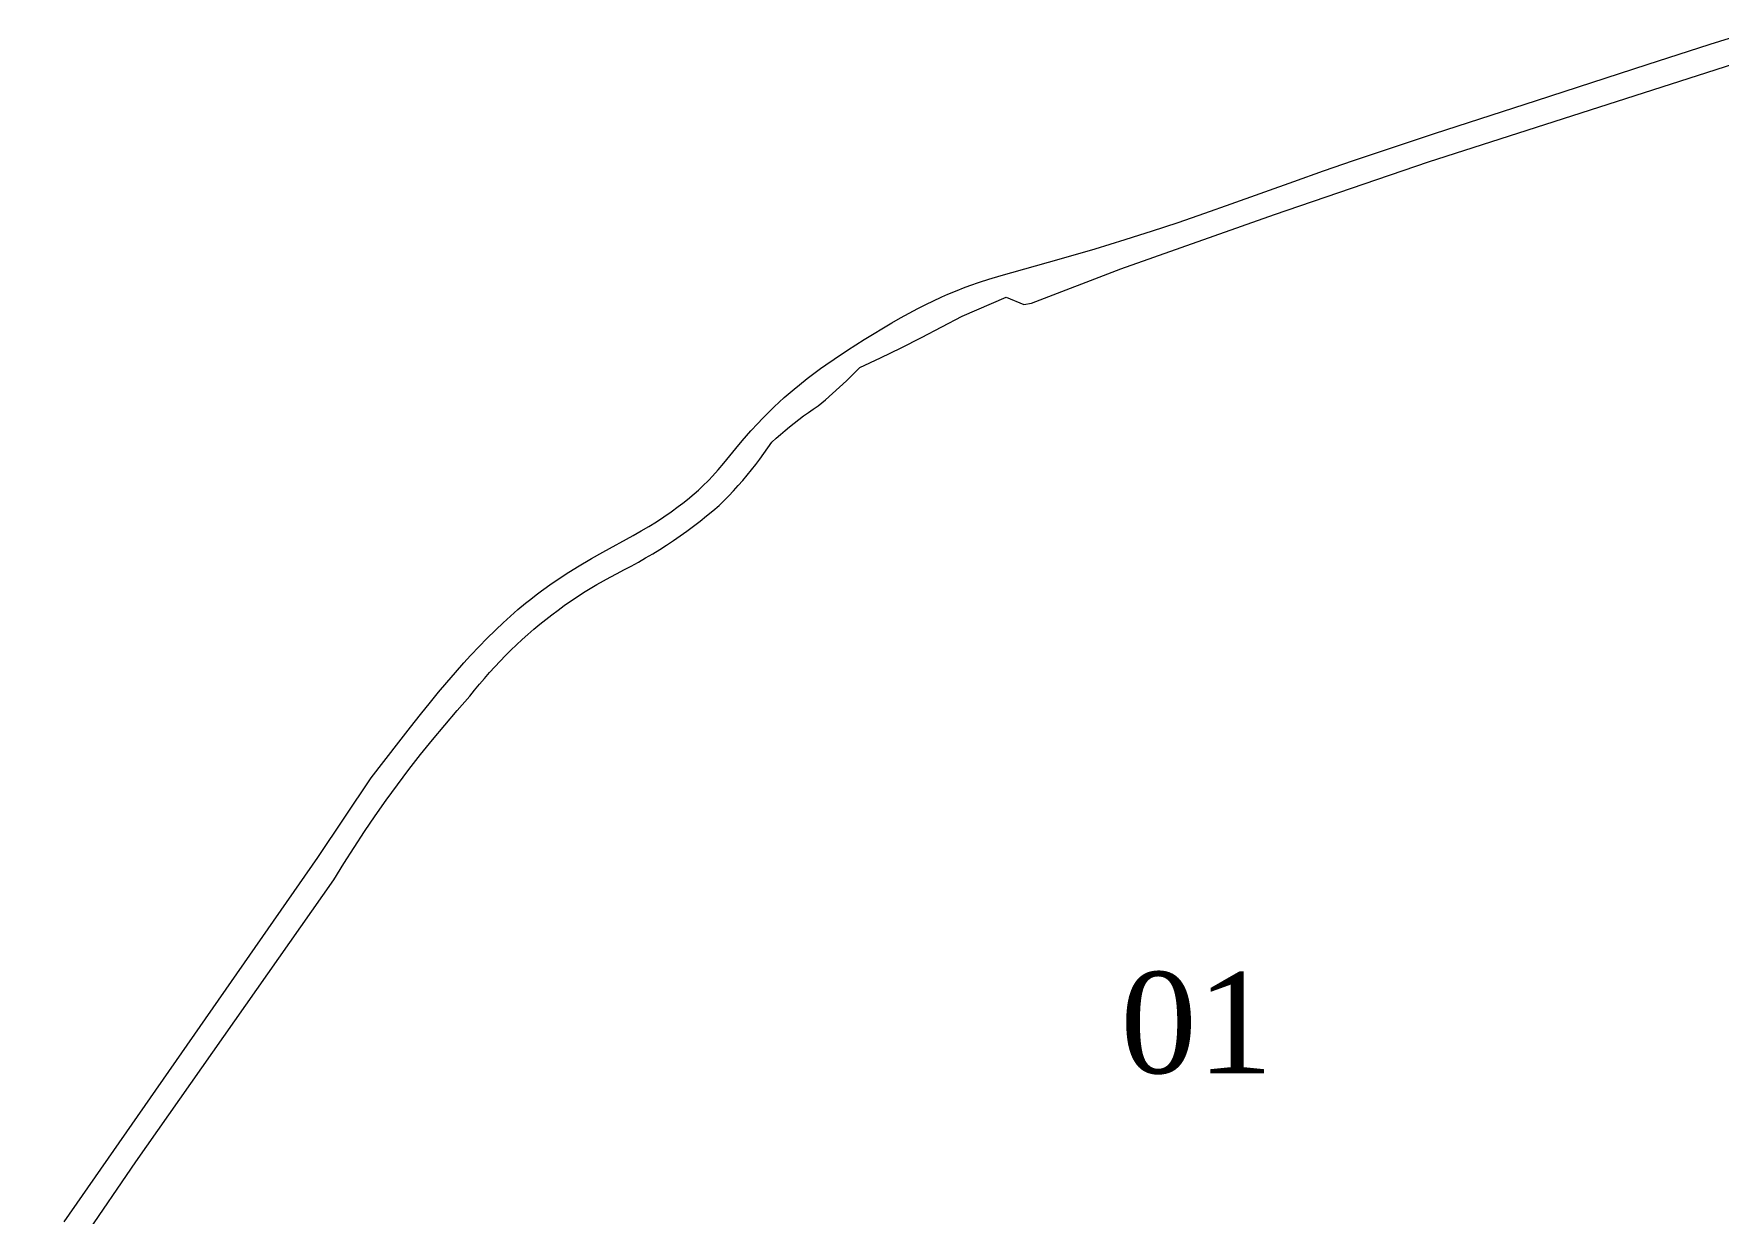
# Model space of a CAD drawing. Extents: x 715188 to 716056, y 7846022 to 7846725.
# Drawn here: x 715302.3 to 715635.2, y 7846407.1 to 7846640.2 of the extents above; entities that cross this region are included whole.
import ezdxf
from ezdxf.enums import TextEntityAlignment as Align

# ---------------------------------------------------------------- set-up
doc = ezdxf.new("R2010")
doc.units = 0
doc.layers.add('NUMERAÇÕES', color=7, linetype='Continuous')
doc.layers.add('ÁREAS', color=7, linetype='Continuous')
doc.layers.add('NUMERAÇÕES DOS TALHÕES', color=7, linetype='Continuous', true_color=0xffffff)
doc.layers.add('Perímetro', color=1, linetype='Continuous', lineweight=15)
doc.layers.add('TALHÕES', color=3, linetype='Continuous', lineweight=18)
doc.styles.add('AREAS', font='times.ttf')

# ---------------------------------------------------------------- blocks, each defined once
blk = doc.blocks.new('area_de_talhao')
at = {"layer": 'NUMERAÇÕES', "linetype": 'Continuous', "style": 'AREAS'}
blk.add_attdef('NRO', text='', height=20, dxfattribs=at).set_placement((0, 6.08), align=Align.CENTER)
at = {"layer": 'ÁREAS', "linetype": 'Continuous', "style": 'AREAS', "flags": 1}
for tag, height, p in [('AREAREAL', 0.001, (0, 0)), ('AREA', 20, (0, -23.92))]:
    blk.add_attdef(tag, text='', height=height, dxfattribs=at).set_placement(p, align=Align.CENTER)

msp = doc.modelspace()

# ---------------------------------------------------------------- linework, layer by layer
at = {"layer": 'Perímetro'}
msp.add_lwpolyline([(715308.29, 7846405.35), (715358.47, 7846477.39), (715369, 7846493.15), (715374.44, 7846500.2), (715376.76, 7846503.16), (715378.72, 7846505.63), (715380.69, 7846508.09), (715382.31, 7846510.05), (715383.94, 7846512), (715385.61, 7846513.94), (715387.31, 7846515.86), (715388.62, 7846517.3), (715390.38, 7846519.17), (715391.75, 7846520.58), (715393.6, 7846522.4), (715395.03, 7846523.76), (715396.49, 7846525.08), (715397.97, 7846526.38), (715399.49, 7846527.64), (715400.53, 7846528.48), (715401.58, 7846529.29), (715402.65, 7846530.1), (715404.77, 7846531.61), (715405.88, 7846532.37), (715407.52, 7846533.45), (715409.73, 7846534.84), (715412.51, 7846536.49), (715414.75, 7846537.75), (715420.74, 7846541.04), (715422.3, 7846541.93), (715423.83, 7846542.83), (715425.33, 7846543.76), (715426.8, 7846544.72), (715428.24, 7846545.71), (715429.66, 7846546.74), (715430.57, 7846547.43), (715431.46, 7846548.14), (715432.79, 7846549.26), (715433.63, 7846550), (715434.45, 7846550.76), (715435.68, 7846551.97), (715436.43, 7846552.75), (715437.57, 7846554.02), (715438.69, 7846555.36), (715441.03, 7846558.24), (715442.28, 7846559.75), (715444, 7846561.73), (715445.35, 7846563.19), (715446.27, 7846564.15), (715447.21, 7846565.11), (715448.62, 7846566.48), (715449.6, 7846567.39), (715450.6, 7846568.29), (715452.58, 7846569.98), (715453.61, 7846570.83), (715455.14, 7846572.05), (715456.2, 7846572.85), (715457.76, 7846574.01), (715458.83, 7846574.78), (715460.43, 7846575.9), (715463.1, 7846577.68), (715464.74, 7846578.74), (715466.38, 7846579.77), (715468.02, 7846580.78), (715470.21, 7846582.09), (715471.88, 7846583.07), (715473.56, 7846584.03), (715475.27, 7846584.97), (715477, 7846585.89), (715478.74, 7846586.78), (715479.94, 7846587.36), (715481.71, 7846588.19), (715482.94, 7846588.73), (715484.77, 7846589.49), (715486.02, 7846589.98), (715487.28, 7846590.45), (715489.15, 7846591.09), (715491.02, 7846591.69), (715493.49, 7846592.42), (715504.9, 7846595.65), (715512.03, 7846597.72), (715517.93, 7846599.51), (715520.86, 7846600.43), (715523.18, 7846601.18), (715528.44, 7846602.93), (715533.69, 7846604.75), (715538.94, 7846606.62), (715551.26, 7846611.03), (715557.16, 7846613.12), (715563.08, 7846615.15), (715569.6, 7846617.34), (715579.09, 7846620.46), (715599.23, 7846626.98), (715621.12, 7846634.13), (715633.58, 7846638.15), (715640.14, 7846640.22)], dxfattribs=at)
at = {"layer": 'TALHÕES'}
msp.add_lwpolyline([(715302.29, 7846387.74), (715322.47, 7846417.22), (715361.61, 7846472.97), (715363.58, 7846476.18), (715365.6, 7846479.36), (715367.66, 7846482.51), (715369.78, 7846485.63), (715371.95, 7846488.71), (715374.17, 7846491.76), (715376.43, 7846494.77), (715378.75, 7846497.74), (715381.11, 7846500.67), (715383.52, 7846503.57), (715385.98, 7846506.43), (715388.48, 7846509.25), (715389.42, 7846510.45), (715390.39, 7846511.63), (715391.37, 7846512.8), (715392.38, 7846513.95), (715393.4, 7846515.09), (715394.45, 7846516.2), (715395.51, 7846517.3), (715396.59, 7846518.38), (715397.69, 7846519.44), (715398.81, 7846520.48), (715399.95, 7846521.5), (715401.11, 7846522.5), (715402.28, 7846523.48), (715403.47, 7846524.43), (715404.68, 7846525.37), (715405.9, 7846526.29), (715407.14, 7846527.19), (715408.39, 7846528.06), (715409.66, 7846528.91), (715410.94, 7846529.74), (715412.24, 7846530.55), (715413.55, 7846531.33), (715414.88, 7846532.1), (715416.21, 7846532.83), (715417.57, 7846533.55), (715418.93, 7846534.24), (715420.37, 7846535), (715421.79, 7846535.78), (715423.21, 7846536.59), (715424.61, 7846537.42), (715425.99, 7846538.27), (715427.36, 7846539.15), (715428.72, 7846540.05), (715430.06, 7846540.97), (715431.38, 7846541.92), (715432.69, 7846542.89), (715433.98, 7846543.88), (715435.26, 7846544.89), (715436.52, 7846545.92), (715437.76, 7846546.97), (715438.72, 7846547.93), (715439.66, 7846548.9), (715440.59, 7846549.89), (715441.5, 7846550.9), (715442.39, 7846551.92), (715443.27, 7846552.96), (715444.13, 7846554.01), (715444.96, 7846555.07), (715445.78, 7846556.15), (715446.59, 7846557.24), (715447.37, 7846558.35), (715448.13, 7846559.47), (715448.99, 7846560.26), (715449.87, 7846561.03), (715450.75, 7846561.79), (715451.65, 7846562.53), (715452.56, 7846563.25), (715453.49, 7846563.96), (715454.42, 7846564.66), (715455.37, 7846565.34), (715456.33, 7846566), (715457.3, 7846566.65), (715458.72, 7846567.86), (715460.13, 7846569.09), (715461.52, 7846570.35), (715462.88, 7846571.63), (715464.23, 7846572.93), (715465.55, 7846574.26), (715469.65, 7846576.16), (715473.71, 7846578.13), (715477.75, 7846580.16), (715481.75, 7846582.25), (715485.73, 7846584.4), (715494.45, 7846588.14), (715497.95, 7846586.72), (715499.44, 7846586.94), (715517.12, 7846593.75), (715547.44, 7846604.51), (715577.89, 7846614.87), (715648.93, 7846637.71)], dxfattribs=at)

# ---------------------------------------------------------------- block references
at = {"layer": 'NUMERAÇÕES DOS TALHÕES'}
ref = msp.add_blockref('area_de_talhao', (715532.12, 7846428.68), dxfattribs=at)
ref.add_attrib('NRO', '01', dxfattribs={"layer": 'NUMERAÇÕES', "height": 20, "style": 'AREAS'}).set_placement((715532.12, 7846434.76), align=Align.CENTER)

doc.saveas('drawing.dxf')
